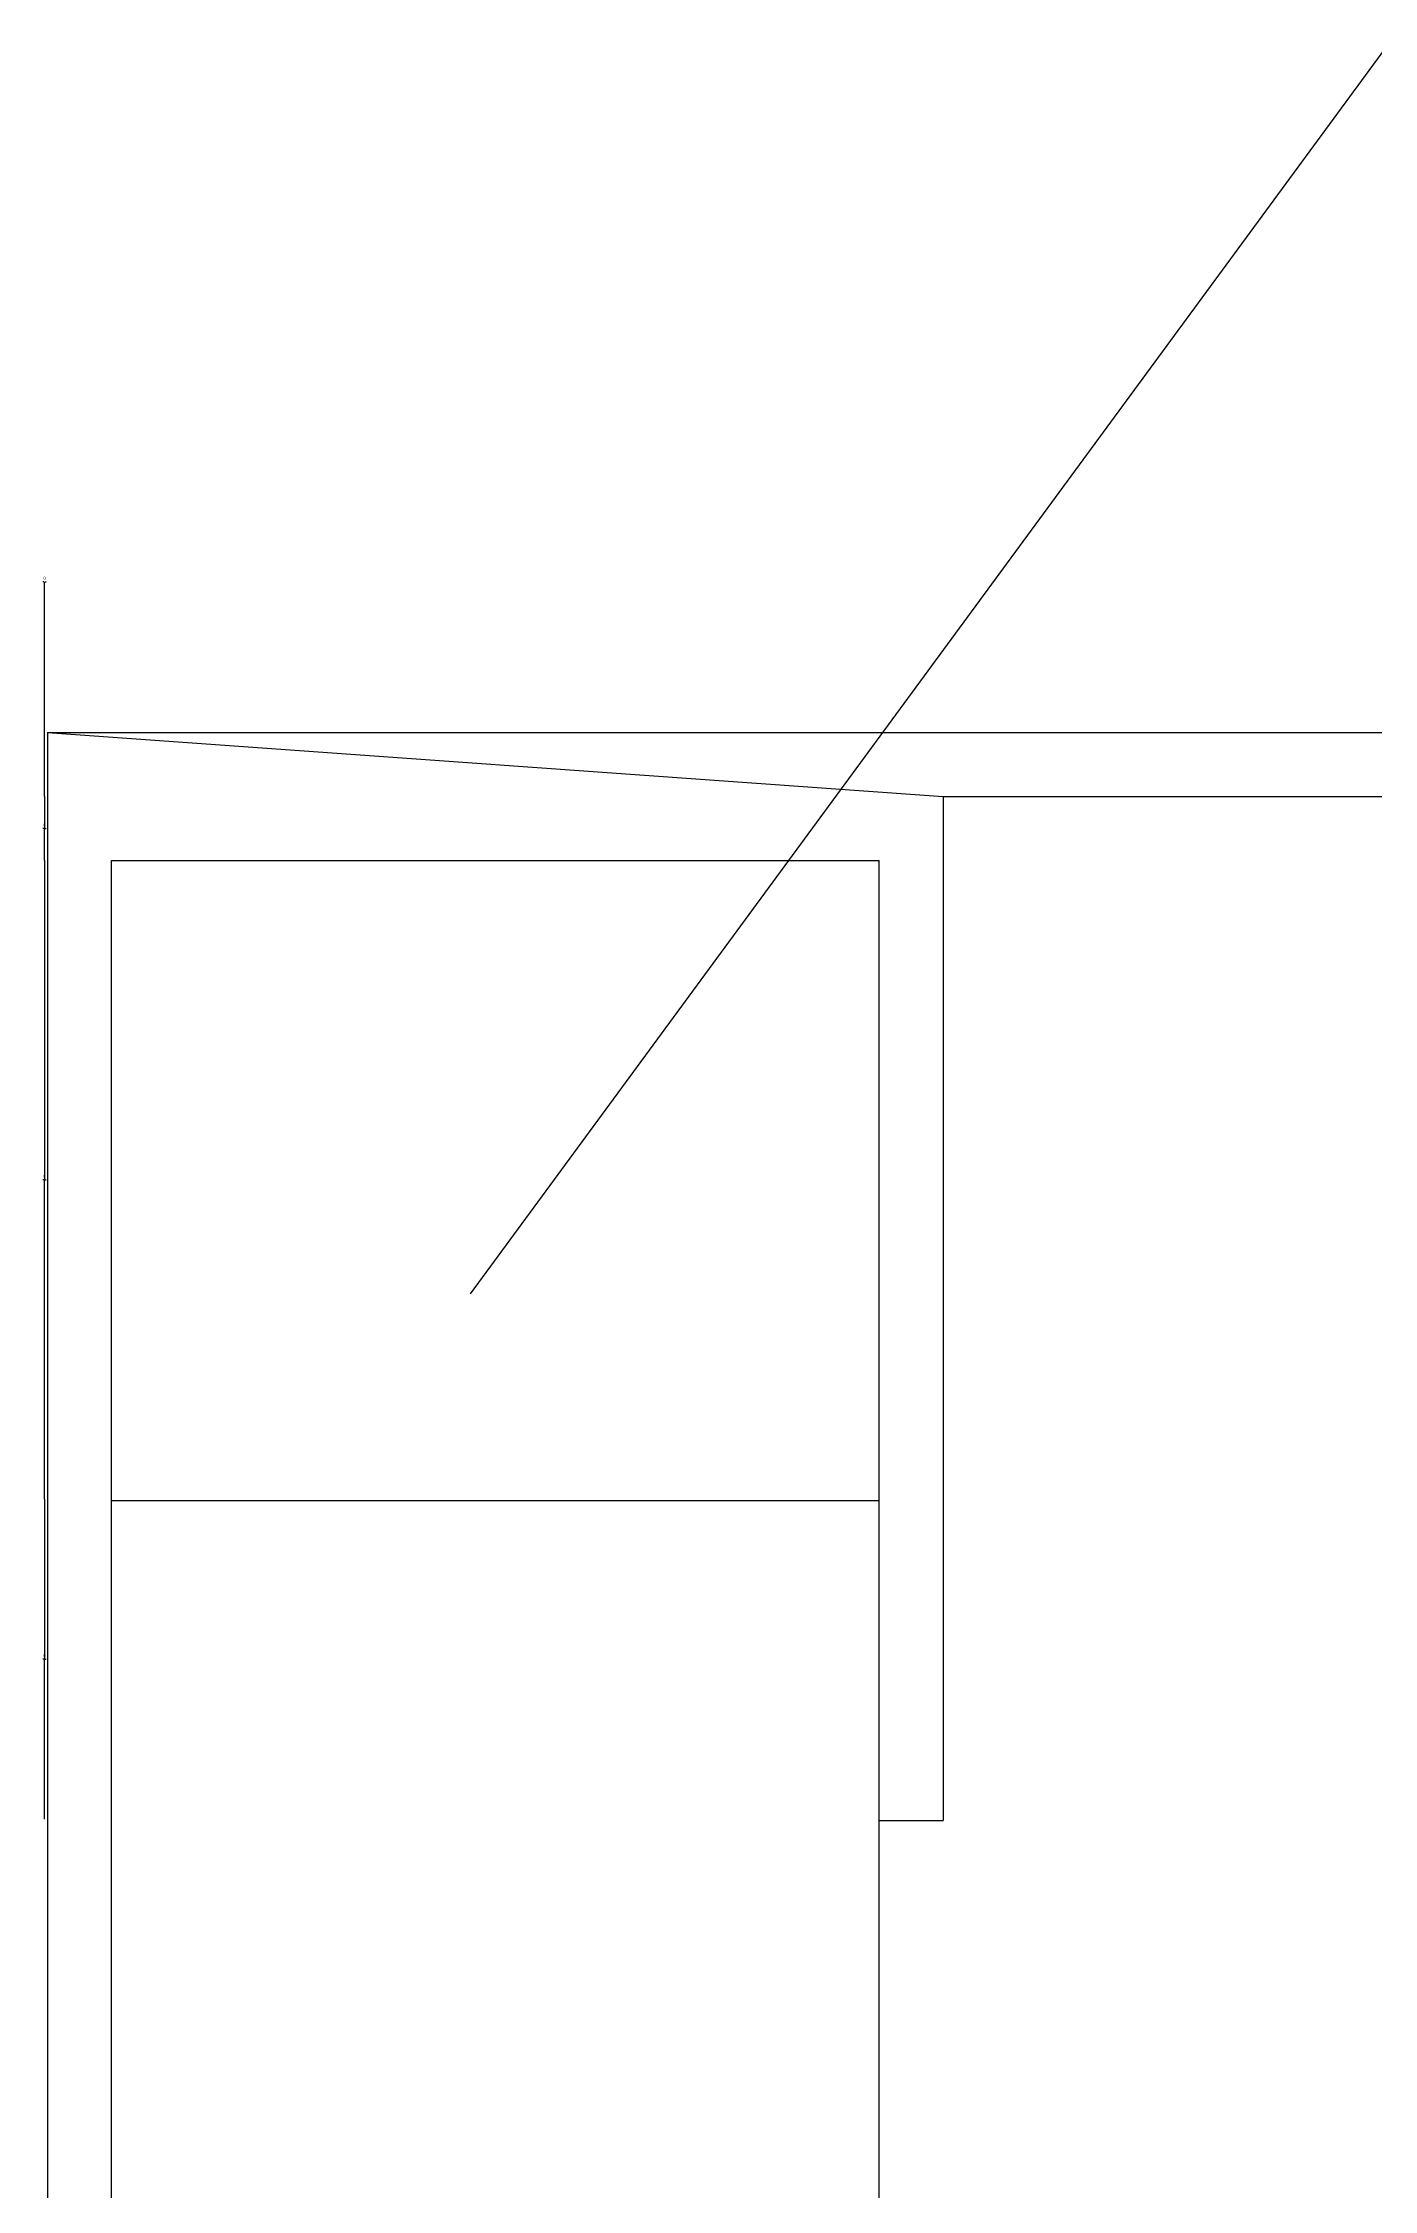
# Model space of a CAD drawing. Header units: metres. Extents: x 8939 to 13072, y 16704 to 19101.
# Drawn here: x 9373 to 9789, y 17947 to 18618 of the extents above; entities that cross this region are included whole.
import ezdxf

# ---------------------------------------------------------------- set-up
doc = ezdxf.new("R2010")
doc.units = ezdxf.units.M
for name, color, linetype in [('PUB_DIM', 3, 'Continuous'), ('S_SURFACE', 6, 'Continuous'), ('WALL', 255, 'Continuous')]:
    doc.layers.add(name, color=color, linetype=linetype)
doc.dimstyles.get("Standard").update_dxf_attribs({"dimtxt": 2.5, "dimasz": 2.5, "dimexe": 1.25, "dimexo": 0.625, "dimtad": 1, "dimcen": 2.5, "dimazin": 3, "dimtfac": 1, "dimtmove": 0, "dimatfit": 3})

# ---------------------------------------------------------------- blocks, each defined once
blk = doc.blocks.new('*D3')
for p, q in [((9373.1, 18362.45), (9373.1, 18262.69)), ((9372.85, 18262.69), (9372.6, 18262.69)), ((9373.1, 18162.93), (9373.1, 18262.69)), ((9373.1, 18262.69), (9373.1, 18262.69)), ((9373.35, 18262.69), (9373.6, 18262.69))]:
    blk.add_line(p, q)
at = {"layer": 'Defpoints'}
for p in [(9373.1, 18362.45), (9373.1, 18262.69), (9373.1, 18162.93)]:
    blk.add_point(p, dxfattribs=at)
at = {"layer": 'PUB_DIM', "insert": (9373.1, 18263.815), "char_height": 1, "attachment_point": 5}
blk.add_mtext('0', dxfattribs=at)
blk = doc.blocks.new('*D4')
for p, q in [((9373.1, 18162.93), (9373.1, 18112.93)), ((9372.85, 18112.93), (9372.6, 18112.93)), ((9373.1, 18062.93), (9373.1, 18112.93)), ((9373.1, 18112.93), (9373.1, 18112.93)), ((9373.35, 18112.93), (9373.6, 18112.93))]:
    blk.add_line(p, q)
at = {"layer": 'Defpoints'}
for p in [(9373.1, 18162.93), (9373.1, 18112.93), (9373.1, 18062.93)]:
    blk.add_point(p, dxfattribs=at)
at = {"layer": 'PUB_DIM', "insert": (9373.1, 18114.055), "char_height": 1, "attachment_point": 5}
blk.add_mtext('0', dxfattribs=at)
blk = doc.blocks.new('*D6')
for p, q in [((9373.1, 18382.45), (9373.1, 18372.45)), ((9372.85, 18372.45), (9372.6, 18372.45)), ((9373.1, 18362.45), (9373.1, 18372.45)), ((9373.1, 18372.45), (9373.1, 18372.45)), ((9373.35, 18372.45), (9373.6, 18372.45))]:
    blk.add_line(p, q)
at = {"layer": 'Defpoints'}
for p in [(9373.1, 18382.45), (9373.1, 18372.45), (9373.1, 18362.45)]:
    blk.add_point(p, dxfattribs=at)
at = {"layer": 'PUB_DIM', "insert": (9373.1, 18373.575), "char_height": 1, "attachment_point": 5}
blk.add_mtext('0', dxfattribs=at)
blk = doc.blocks.new('*D7')
for p, q in [((9372.85, 18449.59), (9372.6, 18449.59)), ((9373.1, 18402.93), (9373.1, 18449.59)), ((9373.1, 18382.45), (9373.1, 18449.59)), ((9373.1, 18449.59), (9373.1, 18449.59)), ((9373.35, 18449.59), (9373.6, 18449.59))]:
    blk.add_line(p, q)
at = {"layer": 'Defpoints'}
for p in [(9373.1, 18449.59), (9373.1, 18402.93), (9373.1, 18382.45)]:
    blk.add_point(p, dxfattribs=at)
at = {"layer": 'PUB_DIM', "insert": (9373.1, 18450.715), "char_height": 1, "attachment_point": 5}
blk.add_mtext('0', dxfattribs=at)

msp = doc.modelspace()

# ---------------------------------------------------------------- linework, layer by layer
at = {"layer": 'PUB_DIM'}
msp.add_lwpolyline([(9506.3, 18227.04), (9793.58, 18617.96), (10294.05, 18617.96)], dxfattribs=at)
at = {"layer": 'S_SURFACE'}
for p, q in [((9374.06, 18402.45), (10022.36, 18402.45)), ((9374.06, 18402.45), (9654.06, 18382.45)), ((9374.06, 18402.45), (9374.06, 17823.04)), ((9654.06, 18382.45), (10022.36, 18382.45)), ((9654.06, 18382.45), (9654.06, 18062.45)), ((9634.06, 18062.45), (9654.06, 18062.45))]:
    msp.add_line(p, q, dxfattribs=at)
at = {"layer": 'WALL'}
for p, q in [((9394.06, 18362.45), (9634.06, 18362.45)), ((9394.06, 18162.45), (9394.06, 18362.45)), ((9634.06, 18162.45), (9634.06, 18362.45)), ((9394.06, 17123.04), (9394.06, 18162.45)), ((9394.06, 18162.45), (9634.06, 18162.45)), ((9634.06, 17123.04), (9634.06, 18162.45))]:
    msp.add_line(p, q, dxfattribs=at)

# ---------------------------------------------------------------- dimensions: what is measured, and where the dimension line sits
at = {"layer": 'PUB_DIM'}
for base, p1, p2, picture, middle in [((9373.1, 18449.59), (9373.1, 18402.93), (9373.1, 18382.45), '*D7', (9373.1, 18450.715)), ((9373.1, 18372.45), (9373.1, 18382.45), (9373.1, 18362.45), '*D6', (9373.1, 18373.575)), ((9373.1, 18262.69), (9373.1, 18362.45), (9373.1, 18162.93), '*D3', (9373.1, 18263.815)), ((9373.1, 18112.93), (9373.1, 18162.93), (9373.1, 18062.93), '*D4', (9373.1, 18114.055))]:
    dim = msp.add_linear_dim(base=base, p1=p1, p2=p2, dimstyle='Standard', dxfattribs=at)
    dim.commit()
    dim.dimension.update_dxf_attribs({"geometry": picture, "text_midpoint": middle})

doc.saveas('drawing.dxf')
